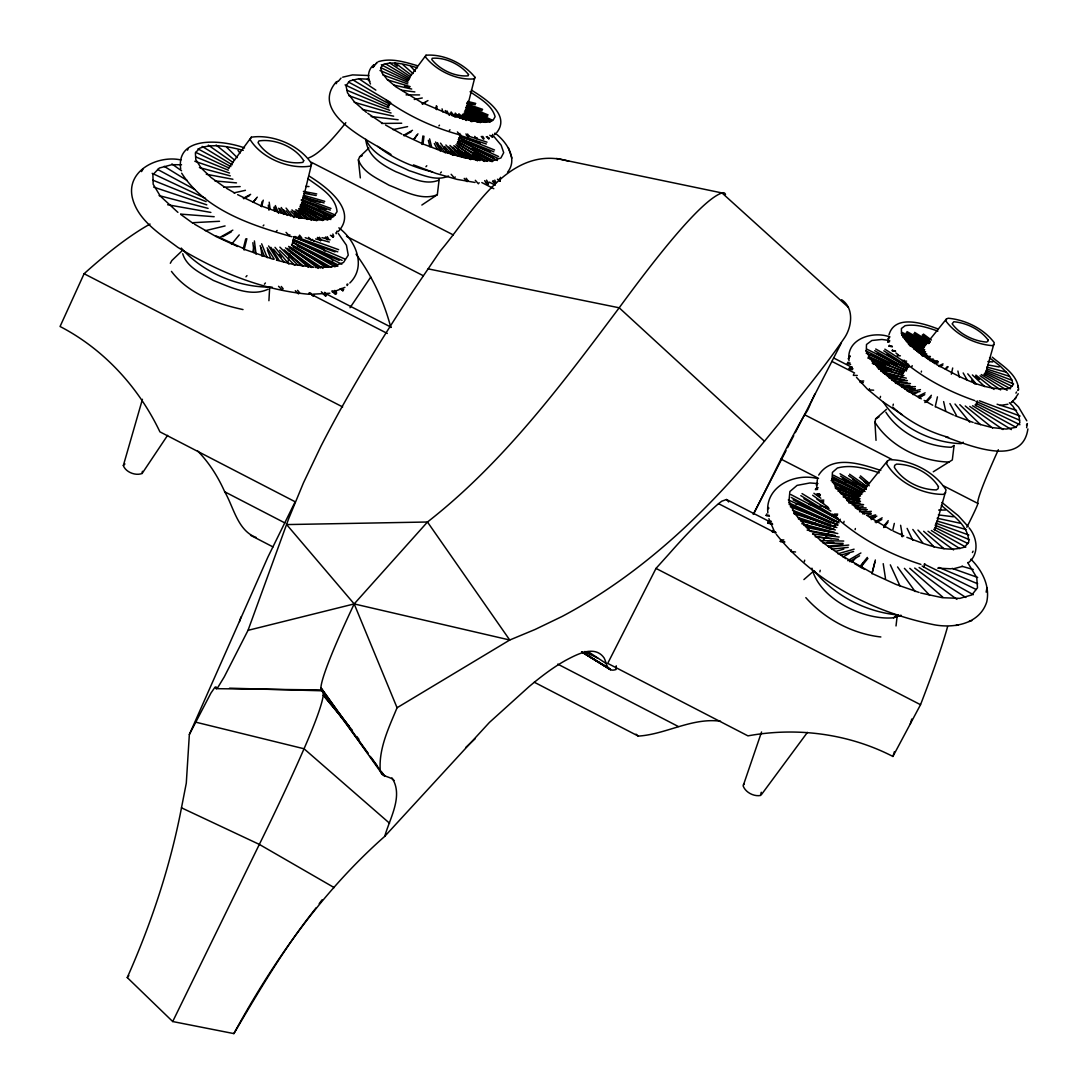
<?xml version="1.0" encoding="UTF-8"?>
<svg xmlns="http://www.w3.org/2000/svg" width="1088" height="1088" viewBox="0 0 1088 1088"><rect width="100%" height="100%" fill="white"/><g stroke="black" fill="none" stroke-linecap="round" stroke-linejoin="round"><path stroke-width="1.5" d="M616.243 665.802L616.121 669.46A557.831 52.02 -62.1 0 1 610.504 669.691C606.206 667.502 606.234 661.776 604.153 658.022C594.837 644.531 576.966 654.405 565.828 660.28A1117.186 137.414 -59.1 0 0 528.986 686.691L489.437 722.418L384.73 836.359C322.306 891.507 273.469 960.731 233.879 1033.6L172.706 1021.537L127.255 977.568C151.382 923.195 170.299 866.293 181.478 807.813L186.293 783.156L189.353 734.495L267.866 557.138L294.617 502.887M849.062 360.876C845.662 338.885 872.807 330.602 889.766 336.913M268.913 300.71L269.688 287.191M816.734 487.71L817.278 479.958M439.198 179.166L437.322 194.711L421.858 205.034M985.062 375.197L994.255 342.679C983.756 328.698 965.423 319.75 948.138 318.226L946.22 319.206L922.787 348.35M767.856 512.87C764.837 486.227 795.396 472.328 817.931 478.72M436.682 109.643L437.063 106.366M896.022 625.954L897.26 615.196M435.948 109.045L436.329 105.767M954.054 445.55L952.326 459.938L933.286 471.784M337.062 231.05L336.274 233.716L336.178 232.56M422.946 144.527L423.966 136.19M421.872 144.31L422.906 135.959M934.782 529.829L946.057 489.954C934.606 471.689 911.078 459.87 889.698 459.68L887.196 461.258L856.283 499.474M946.22 319.206L945.934 321.055C956.311 335.186 974.889 344.243 992.256 345.63L994.065 344.583M1026.623 427.652L1027.385 423.558L1026.487 425.054M888.964 334.832C895.016 313.766 924.011 323.598 938.033 328.97M986.136 592.13L986.979 587.71M887.196 461.258L886.666 463.937C897.886 482.446 921.862 494.455 943.337 494.387L945.703 492.701M819.89 571.839L820.216 570.275M855.127 529.666L855.358 528.537M893.058 405.43L893.33 404.151M921.291 372.082L921.482 371.158M876.03 440.354L874.929 422.212L875.65 418.866L886.489 409.306M804.331 561.734L804.685 560.157M843.839 522.485L844.084 521.342M880.233 397.664L880.518 396.386M911.975 366.547L912.179 365.622M951.334 374.204L952.694 368.002M494.795 133.538L494.537 134.708L495.013 133.892M935.204 406.79L937.448 396.862M791.384 549.93L791.003 551.507L795.546 551.983M869.448 388.634L869.135 389.912L873.65 390.184M904.114 360.101L903.883 361.026L906.63 361.162M287.939 261.963L289.911 253.776M292.278 243.957L293.855 237.415M298.602 217.777L311.617 163.771C299.962 145.289 272.802 133.96 251.301 137.21L228.385 168.354M252.933 251.328L254.116 246.473M761.559 731.979L743.131 785.917C745.484 792.363 753.78 796.702 760.471 795.491L761.26 792.254M892.826 529.842L894.336 523.396M261.678 206.693L263.282 200.151M260.97 206.326L262.181 201.416M244.038 249.995L246.867 238.734M872.005 573.702L874.888 562.238M884.802 527.381L885.605 524.185M243.304 248.526L245.752 238.87M458.211 142.99L460.306 134.762M466.126 111.724L474.885 77.18C463.896 63.444 443.605 53.761 426.006 55.23L406.844 80.974M872.059 573.077L875.35 559.98M861.587 567.596L862.866 562.686M784.897 542.001L780.286 541.47L780.694 539.906L783.85 539.934M826.499 506.981L826.2 508.11L829.029 508.395M897.505 354.756L897.26 355.694L900.402 355.817M167.593 435.35L142.12 473.457C135.701 476.082 125.678 472.206 123.338 465.569L142.433 399.296M775.839 532.331L772.453 531.937L772.915 530.386M853.726 374.095L853.359 375.374L857.276 375.442M823.67 501.758L820.352 501.35L820.692 500.222L823.834 500.099M895.614 351.193L892.255 350.69L892.527 349.765M923.862 566.97L924.814 563.734M976.058 405.797L977.473 400.969M239.537 621.561L240.924 617.018M910.316 723.86L911.785 719.032M474.885 77.18L474.368 78.853C456.81 80.553 436.206 70.706 425.381 56.862L426.006 55.23M770.304 522.009L726.512 499.514L721.793 501.187L718.542 503.662A1302.132 94.914 -60.6 0 0 706.506 514.801L701.896 519.194A1300.051 106.665 -60.3 0 0 669.147 553.806L656.01 568.412L607.716 663.381L747.946 735.869C796.81 726.893 848.626 733.625 892.908 756.459L894.418 751.645M384.73 836.359C389.79 818.326 403.757 795.695 391.925 777.866M772.698 524.144L767.72 523.192L768.223 521.642L771.419 521.288M852.38 369.702L849.102 369.009L849.51 367.744L852.258 367.159M820.026 495.802L816.721 495.149L817.088 494.034L819.468 493.721M892.35 346.882L889.032 346.161L889.331 345.25M189.353 734.495L210.936 693.056L214.962 687.235L216.063 686.882L216.226 688.677L217.981 687.194L224.278 676.845L248.023 630.346L288.796 518.364L303.457 482.854L320.974 446.162C348.364 392.7 379.834 341.469 412.842 291.326L440.409 250.798C472.654 213.139 508.409 142.841 569.078 161.35M769.42 516.31L766.156 515.467L766.714 513.944M850.626 364.371L847.402 363.487L847.851 362.25M887.985 341.346L887.658 342.244L889.603 341.714M768.373 507.47L767.761 508.966L768.944 508.082M816.734 483.983L816.286 485.058L817.278 484.35M1018.259 393.734L1014.791 399.01M373.415 66.98L376.965 62.383L376.475 63.553M360.332 177.888L358.387 159.841L359.638 156.835L368.886 148.036M841.636 299.73C854.42 308.04 851.931 327.243 844.22 338.218C823.929 367.948 800.646 395.57 778.586 424.007L746.858 462.672C694.348 523.614 633.461 578.558 562.061 616.474L535.16 629.435L509.742 640.016L397.066 707.744C389.123 727.015 379.331 747.007 380.12 768.346C379.685 777.553 389.722 775.608 394.074 780.45M187.517 150.171L188.115 148.798M150.062 224.046A1282.684 191.366 -60.4 0 0 84.116 273.714L60.058 326.495C103.918 349.207 138.774 387.423 159.909 431.841L295.256 501.813M373.959 65.783L374.503 64.641L372.939 67.538M311.617 163.771L310.542 166.07C289.109 169.701 261.378 158.114 250.05 139.441L251.301 137.21M1015.947 393.149L1016.505 392.006M172.706 1021.537L259.338 844.41A304.572 24.018 -62.2 0 0 304.042 748.762A188.822 14.634 -62.3 0 0 322.048 690.798A155.924 12.158 -62.6 0 1 354.185 603.922L427.475 522.009C503.513 462.658 561.762 384.39 619.194 307.795A3682.282 143.956 -61.3 0 1 721.997 192.943A897.165 41.983 -62.4 0 1 725.506 194.507M972.427 552.527L973.094 551.167M142.12 473.457L142.419 471.281M507.511 172.285C518.418 158.794 506.355 141.576 495.054 133.076M123.338 465.569L124.943 463.95M753.454 514.121L758.186 504.832A329.827 10.839 -62.3 0 0 780.966 459.095A31.076 0.952 -62.4 0 1 802.019 419.288L804.644 414.773A313.113 3.522 -62.7 0 0 807.595 410.176L809.01 407.184A313.276 5.522 -62.9 0 1 810.628 403.458M753.304 514.366L786.039 450.65M787.576 447.644L793.737 435.662M795.274 432.657L841.378 342.924M892.908 756.459L920.53 704.711A1298.12 55.678 -63.4 0 0 947.58 626.661M1017.715 390.51L1018.314 389.382M336.165 83.694L337.484 81.274M170.313 263.282L171.877 260.522L182.131 250.73M347.97 284.158L347.154 285.532L347.072 284.131M1017.634 387.11L1018.286 386.009M141.508 171.605L143.045 169.048M496.74 132.573C511.02 114.702 484.187 98.056 471.376 90.073M349.819 283.002C366.942 266.234 355.504 240.135 338.844 227.841M497.461 179.207L500.208 181.22L500.412 177.33M330.398 235.28L333.105 237.279L333.73 236.3L332.86 233.988M340.136 288.742L342.856 290.768L343.726 289.422M489.804 135.252L492.538 137.251L492.674 134.341M818.706 475.075C832.211 453.914 861.914 464.263 880.777 470.451M350.023 307.727L370.763 277.046M338.15 231.608C358.51 210.215 325.584 186.32 309.536 176.324M325.271 237.47L327.828 239.618L328.494 238.666L327.23 236.654M331.772 291.04L335.648 294.331L336.559 293.012L334.832 290.374M486.254 136.694L488.825 138.788L489.369 137.999M492.524 181.424L495.122 183.559L495.87 182.471L494.768 180.105M413.862 139.318L416.718 135.225M414.161 139.25L417.969 133.81M233.879 1033.6C259.311 990.447 284.811 946.982 316.227 907.705M318.158 238.272L320.566 240.652L321.259 239.7L319.396 237.225M321.314 291.788L325.666 296.086L326.631 294.794L324.686 292.305M485.316 182.118L487.778 184.43L488.566 183.369L486.54 180.105M761.342 794.73L807.405 732.401M319.165 903.734L322.116 899.776M387.682 106.719L390.701 102.653M312.242 239.387L311.522 240.312L308.543 237.334M309.89 292.754L313.181 295.95L314.174 294.671M477.251 137.877L476.666 138.638L474.708 136.354M479.182 182.743L478.366 183.79L475.334 180.309M373.578 64.994C367.812 69.754 367.254 77.588 370.464 83.994M901.49 374.843L908.942 365.568M231.499 244.338L239.238 234.899M822.174 541.62L828.566 533.718M833.898 527.136L840.29 519.221M852.013 504.737L854.148 502.098M859.982 566.481L867.326 557.423M860.567 567.474L867.911 558.402M127.255 977.568L128.846 975.623M883.633 527.544L887.903 522.322M256.238 198.383L253.055 202.259L257.326 197.132M852.394 561.843L855.576 557.967M883.973 525.871L888.243 520.662M336.423 81.682C308.108 113.873 371.865 141.78 390.973 154.442M968.279 562.768C979.486 554.227 977.378 537.635 969.122 527.843M289.843 234.695L289.095 235.579L286.049 232.37M338.354 81.26L341.061 78.078M459.966 133.457L459.354 134.178L457.395 131.934M455.246 176.977L454.39 177.983L451.139 174.284M276.366 231.295L277.127 230.425M264.384 284.186L265.418 282.975M449.371 130.465L449.983 129.758M263.133 225.869L263.881 225.012M440.518 172.965L441.374 171.986M245.956 276.801L246.99 275.618M438.886 125.895L439.498 125.188M425.938 166.709L426.795 165.743M924.882 402.574L931.396 395.257M926.663 402.016L931.015 397.134M945.214 368.968L947.362 366.588M919.591 398.276L921.794 395.842M946.002 369.145L948.151 366.765M1016.26 397.514L1011.201 402.655L1012.642 401.186L1018.463 406.926L1026.8 420.811M475.225 738.67L465.664 747.524M803.91 579.578L813.47 571.227M743.417 784.815L744.314 784.054M811.947 568.167C819.128 599.148 864.076 620.582 893.561 617.794L895.914 615.89M963.302 442.204L961.18 443.632C931.763 442.857 899.205 426.904 883.198 401.907M954.026 445.454L951.32 447.263C926.622 446.692 899.259 433.255 885.877 412.23M776.302 534.317C814.98 582.842 874.575 612.802 934.701 624.866C954.72 628.429 979.703 623.71 986.734 601.95C990.257 585.942 982.056 570.234 970.89 559.191M849.592 561.626L859.574 555.778M847.702 560.687L860.907 552.976M875.65 418.866L878.968 416.935M843.159 556.974L848.898 553.642M876.098 522.743L881.824 519.493M875.01 521.873L882.178 517.82M219.844 237.429L232.832 230.126M222.7 236.722L231.363 231.826M403.811 135.198L412.488 130.302M404.029 135.796L411.278 131.702M871.189 519.602L875.5 517.167M422.035 103.809L427.951 100.586M422.62 104.04L425.585 102.422M243.29 198.315L250.634 194.33M243.685 198.764L249.574 195.568M268.097 289.218C250.39 297.432 230.126 287.028 213.411 280.473C202.055 273.782 186.714 267.376 182.716 253.708M437.322 194.711C421.382 201.171 403.825 190.89 388.974 185.218C377.808 178.663 363.174 172.856 358.387 159.841M438.464 180.309C424.402 185.817 409.047 176.773 395.978 171.782C382.364 165.131 367.227 156.128 365.799 139.332C373.374 156.21 393.462 162.955 409.02 170.639C421.382 174.325 435.853 181.914 448.542 175.998M917.633 396.467L925.14 392.809M918.734 397.637L924.746 394.699M912.954 394.604L917.483 392.414M938.59 365.962L943.038 363.868M939.787 366.642L942.752 365.242M359.638 156.835L362.222 155.72M332.452 292.305L344.923 287.354M893.561 617.794L901.041 615.21M818.162 487.737L815.755 488.566L815.361 489.668L817.55 489.396M968.986 621.52L971.788 620.69M955.903 625.505L958.487 624.73M840.602 555.193L853.604 551.48M837.855 553.778L854.107 549.168M835.666 551.398L843.812 549.1M869.23 516.61L875.636 514.882M870.454 517.874L876.86 516.134M866.524 515.318L871.325 514.026M953.034 568.902L962.526 566.386M847.402 363.487L849.973 362.821M804.753 525.572L807.554 524.851M534.29 682.23L638.302 736.1C666.006 734.359 691.818 717.414 720.487 721.222M811.757 523.75L814.898 522.947M248.023 630.346L354.185 603.922L509.742 640.016L427.475 522.009L286.634 524.579L354.185 603.922L397.066 707.744M205.319 230.697L225.08 225.937M342.679 77.18L352.526 74.895L368.791 75.521M378.134 61.73C391.014 57.664 404.668 62.043 417.139 65.606M233.988 192.875L245.439 190.318M911.785 393.23L920.026 391.49M906.984 390.85L915.253 389.11M908.902 392.02L920.448 389.586M393.026 129.622L407.592 126.63M795.981 504.397L802.427 503.975M933.382 362.481L938.359 361.502M934.728 363.542L938.06 362.889M933.844 361.366L937.176 360.713M414.27 99.484L422.266 97.974M1000.43 405.43L1007.937 404.233M272.109 287.096C238.83 287.803 203.415 273.006 181.247 248.078M831.613 549.141L848.205 547.386M827.914 546.122L842.86 544.558M828.852 547.142L848.762 545.047M949.239 462.033C921.169 461.611 889.902 446.257 874.929 422.212M766.156 515.467L769.012 515.195M862.92 512.108L871.311 511.333M862.512 513.808L870.903 513.019M859.547 511.754L866.252 511.129M889.032 346.161L891.956 345.943M849.102 369.009L853.019 368.764M312.95 294.182L329.895 293.243M192.794 222.7L219.518 221.286M863.736 380.963L860.431 381.126L860.091 382.405L863.314 382.568M904.971 389.001L914.954 388.511M902.768 387.056L912.764 386.58M902.102 387.246L915.416 386.607M315.302 267.444L332.302 266.723L343.495 262.494L348.255 255.15L346.433 245.235L338.286 233.471M223.666 187.218L240.162 186.592M928.2 359.217L933.232 359.04M929.546 360.55L934.592 360.359M381.521 123.447L401.717 123.23M938.658 510.068L945.377 510.054M406.082 94.874L419.574 94.914M892.255 350.69L894.826 350.703M181.533 164.75L171.904 164.682L159.365 168.014L152.905 174.651L153.163 184.198L160.249 196.058L177.929 212.391M180.989 159.95C158.141 154.904 126.358 170.218 132.246 197.309C137.591 220.32 160.167 234.11 177.793 247.343C217.695 271.66 262.276 290.156 309.155 294.277M837.746 514.107L834.374 514.094L834.102 515.222L837.406 515.535M483.317 160.562L492.905 160.643L500.929 157.95L503.703 152.66L501.174 145.221L493.598 136.136M216.226 688.677L321.178 689.942L367.894 753.44M780.286 541.47L783.618 541.538M827.043 542.354L833.721 542.477M823.058 542.994L843.118 543.374M820.338 540.586L843.73 541.049M855.984 507.634L866.143 507.919M855.25 507.797L860.322 507.933M857.235 509.374L867.381 509.66M229.554 688.174L322.048 690.798L336.382 709.662M816.721 495.149L820.107 495.244M368.791 79.22L358.822 78.744L349.874 80.866L345.984 85.653L347.494 92.834L354.443 101.946L366.411 112.377M937.72 568.154L951.266 568.806M767.72 523.192L772.249 523.437M305.714 186.374L308.992 186.565M895.438 382.595L910.479 383.547M895.492 383.33L898.838 383.534M899.953 384.826L909.976 385.451M900.17 384.907L903.502 385.125M926.758 357.626L930.063 357.857M808.833 504.424L815.238 504.873M922.162 355.885L930.417 356.47M880.858 636.97C852.421 633.814 824.745 619.018 805.827 597.638M987.863 361.583L992.786 361.95M180.676 214.118L214.173 216.716M817.958 483.575L809.962 482.95L797.082 485.384L789.874 491.531L788.977 501.106L794.607 513.509L810.274 531.23M838.685 481.535L841.867 481.794M845.05 482.038L849.81 482.419M898.239 614.992C866.32 612.15 834.632 595.734 814.314 570.942M820.352 501.35L823.398 501.609M214.894 180.934L236.49 182.879M772.453 531.937L775.54 532.263M992.202 427.598L1006.114 429.08L1015.526 427.407L1019.864 422.783L1018.953 415.562L1012.942 406.3L1009.406 402.737M812.559 534.018L839.161 537.037M815.198 536.724L838.481 539.362M818.013 537.118L831.518 538.642M371.144 116.552L398.126 119.748M848.654 502.846L863.6 504.642M853.142 505.131L863.097 506.328M853.509 505.349L858.486 505.947M938.332 514.91L953.36 516.773M401.635 90.222L414.868 91.936M313.63 267.213L293.57 264.52L276.406 260.1M889.712 340.517L881.906 339.456L871.842 340.503L866.483 344.502L866.293 351.247L871.42 360.305M911.581 338.368L914.478 338.776M889.114 377.93L907.433 380.61M891.888 380.31L906.875 382.5M894.921 381.426L901.571 382.391M297.378 217.355L313.058 219.708L325.38 219.463L333.554 216.689L337.076 211.63C335.417 195.786 319.219 187.122 307.673 178.5M920.625 354.416L927.166 355.409M922.474 355.259L925.834 355.776M918.367 352.634L926.772 353.913M475.048 182.458L457.042 179.384L435.989 173.4L413.413 164.873M463.338 157.556L480.107 160.534M167.661 204.748L210.882 212.432M987.7 364.888L999.165 366.969M303.674 193.27L316.214 195.541M303.375 191.393L316.744 193.922M305.646 192.494L308.883 193.106M206.271 174.257L232.914 179.262M465.814 119.503L477.931 121.815L487.206 122.087L493.054 120.319L495.122 116.674C491.776 104.761 479.563 98.437 470.111 91.746M806.235 527.49L837.801 533.542M807.133 530.114L835.38 535.527M810.791 531.447L832.334 535.568M846.668 500.466L859.942 503.064M848.178 501.323L856.46 502.942M845.553 498.454L860.486 501.391M817.088 494.034L820.393 494.673M428.114 268.858L619.194 307.795L764.456 441.252M556.485 158.467L721.997 192.943L848.382 307.319M883.293 373.198L906.358 378.134M887.618 376.149L904.087 379.658M890.188 377.767L901.694 380.215M362.386 109.48L393.652 116.185M920.53 353.002L923.848 353.722M243.018 309.577C216.689 303.878 188.156 293.651 171.469 271.402M937.122 518.214L959.847 523.151M920.652 592.987L942.439 597.72L959.874 598.359L971.802 594.946L977.5 587.806L976.752 577.538L967.654 562.537M913.988 349.262L925.602 351.791M916.858 351.356L925.167 353.151M393.72 85.041L411.713 89.053M820.094 505.743L828.213 507.634M840.534 487.41L845.39 488.566M851.401 482.555L866.728 486.227M467.622 101.429L475.742 103.428M467.187 102.762L475.306 104.761M466.861 103.197L471.743 104.394M195.514 722.106L304.042 748.762L389.545 823.235M273.292 259.298L243.766 249.152M432.48 171.904C412.801 167.185 393.638 158.916 377.699 146.336M986.789 367.078L1005.951 372.069M159.093 195.609L208.08 208.379M974.712 423.028L990.61 427.176M800.986 521.002L835.394 529.965M801.774 523.722L834.55 532.25M803.719 525.232L831.477 532.454M291.774 236.708C251.586 225.366 205.278 210.161 181.682 173.196M840.752 493.68L860.118 498.766M843.377 496.182L859.506 500.426M843.282 496.998L858.065 500.888M281.044 212.99L295.732 216.92M199.417 167.566L230.289 175.862M880.682 371.171L903.312 377.332M884.476 373.565L897.382 377.074M878.138 368.438L903.992 375.469M315.656 238.911L320.498 240.244M909.758 345.753L924.514 349.806M914.192 348.459L924.025 351.152M915.457 349.874L923.644 352.104M322.021 237.633L330.099 239.863M317.995 238.952L329.31 242.053M244.542 147.954C225.08 140.556 175.712 134.191 180.703 169.048M243.25 150.389C229.214 146.758 213.914 143.276 199.784 148.131L195.364 152.81L195.799 159.582L201.144 168.014L211.099 177.521L224.985 187.435M961.914 566.263L973.284 569.527M303.783 195.31L324.727 201.334M303.198 196.928L324.142 202.939M302.777 197.377L320.498 202.463M948.573 437.39C928.01 431.732 908.507 421.45 892.69 407.102M461.706 157.08L443.754 151.871L424.238 144.446M354.212 102.258L391.068 113.002M936.904 521.002L966.103 529.557M461.258 135.266C434.479 128.085 408.83 116.389 386.24 100.259M387.437 79.832L410.149 86.605M404.6 86.224L409.469 87.679M451.697 115.301L464.236 119.041M417.452 67.823C406.518 64.722 394.645 60.996 383.37 64.396L380.718 67.782L381.983 72.882L387.151 79.383L395.896 86.836L421.505 102.435L450.174 114.716M997.098 404.219L1016.532 410.394M986.966 369.077L1009.569 376.394M835.434 488.39L859.289 496.128M837.95 491.055L858.622 497.76M840.086 492.782L859.112 498.957M793.791 513.577L836.876 527.53M797.654 517.385L834.36 529.271M798.402 518.894L830.661 529.339M459.394 135.184L486.363 143.983M461.108 136.83L480.162 143.031M907.406 342.611L923.549 347.874M908.466 344.461L924.61 349.724M912.302 346.922L917.13 348.5M872.63 363.256L903.026 373.157M876.683 366.656L902.265 374.993M878.587 368.846L886.557 371.443M466.398 135.429L487.016 142.161M153.707 187.122L206.802 204.843M466.847 103.986L482.623 109.33M467.949 105.849L482.147 110.65M466.562 106.284L479.182 110.541M194.806 161.255L229.541 173.046M919.115 592.457L896.063 584.46L871.991 573.417M920.87 564.386C888.393 554.023 857.534 537.513 832.524 514.175M952.15 568.371L977.663 577.429M348.677 95.594L389.749 110.296M294.807 236.477L337.783 251.858M295.324 237.701L335.063 251.913M305.225 237.687L338.654 249.669M935.707 523.097L968.864 535.038M879.213 472.818C865.898 468.438 851.374 464.25 837.42 468.003L832.429 472.369L832.048 479.182L836.386 488.009L850.313 502.683M382.704 74.854L407.782 83.966M279.398 212.554L260.44 205.618L237.633 194.643M302.831 198.084L330.97 208.461M302.192 199.689L330.33 210.066M945.826 436.995C967.395 444.679 1022.339 468.561 1027.888 428.903M302.6 200.722L326.033 209.345M954.897 415.67L973.189 422.457M974.63 400.547C948.546 391.449 923.617 378.366 902.496 360.427M905.311 339.402L924.31 346.555M906.29 341.306L923.726 347.861M909.418 343.781L917.32 346.759M979.39 400.792L1020.095 416.078M868.034 357.952L904.06 371.566M871.91 361.529L903.23 373.361M872.331 363.378L891.398 370.586M986.286 370.559L1011.663 380.174M937.87 331.092C927.411 327.529 916.286 323.775 905.121 325.679L901.408 328.508L901.449 333.309L905.325 339.782L912.818 347.494L923.426 355.926M834.265 484.119L861.206 494.482M835.122 486.336L860.486 496.087M835.258 487.533L858.976 496.658M790.337 506.777L837.665 525.055M792.486 510.19L835.081 526.66M794.417 512.366L830.566 526.347M256.224 537.472C237.606 530.726 233.662 507.062 224.713 491.79C218.008 476.734 209.114 462.604 197.513 450.826M461.924 140.379L490.212 151.749M152.918 180.214L206.149 201.606M459.952 136.054L494.55 149.994M459.231 137.863L493.843 151.79M195.731 156.93L228.358 170.163M465.936 107.331L487.601 116.253M466.806 108.814L483.82 115.818M466.453 106.012L488.131 114.934M347.113 90.345L388.783 107.78M938.985 567.487L977.69 583.794M379.998 70.489L407.932 82.266M935.095 525.178L969.435 539.716M901.979 335.39L925.208 345.304M902.89 337.321L924.555 346.596M906.875 340.394L911.513 342.366M866.211 353.246L906.358 370.559M975.909 401.39L1019.592 420.199M868.414 356.347L903.924 371.661M985.578 371.865L1013.608 383.996M868.21 358.006L885.156 365.323M293.325 236.667L344.624 258.89M293.923 239.537L342.122 260.386M292.645 240.285L339.198 260.399M301.158 200.042L335.267 215.084M302.002 202.314L333.01 215.982M301.893 203.334L331.31 216.294M831.898 479.019L862.607 492.742M831.11 480.597L861.818 494.319M832.388 482.351L859.955 494.686M788.297 499.922L839.052 522.825M788.746 502.778L837.964 524.987M789.113 504.424L830.511 523.11M893.085 530.985L903.802 535.922M906.875 537.322C924.909 544.109 945.146 553.139 964.566 547.101L968.755 542.232C968.864 525.586 952.435 515.277 941.338 505.335M216.131 235.946L242.597 248.118M237.66 246.5L216.362 236.708L194.453 224.142M935.653 406.722L953.414 414.977M403.322 134.83L422.729 143.874M458.986 137.972L498.562 156.536M458.198 139.767L497.774 158.304M472.437 148.077L493.707 158.032M152.184 173.346L205.523 198.356M195.704 152.361L229.051 168.069M181.478 807.813L259.338 844.41L334.193 887.604M467.255 111.112L488.594 121.258M466.181 107.753L492.13 120.088M465.61 109.045L491.558 121.394M345.073 84.891L389.123 105.876M380.623 67.565L408.177 80.73M902.129 332.452L926.214 344.08M901.435 333.703L925.521 345.331M901.694 335.172L916.722 342.448M984.776 373.075L1012.221 386.417M976.113 403.417L1019.932 424.728M935 527.462L968.021 543.565M866.823 349.166L907.46 369.036M865.871 350.88L906.508 370.777M869.897 354.593L889.413 364.154M924.202 564.114L976.14 589.478M293.706 239.931L341.836 264.194M292.645 242.08L337.783 264.819M297.323 245.861L337.824 266.261M489.287 182.104L495.312 185.178M833.884 358.115L851.918 367.322M301.621 202.708L331.554 217.981M300.859 204.272L330.806 219.545M300.274 205.129L328.658 219.599M481.807 182.553L493.816 188.7M831.939 361.42L854.597 372.994M311.29 162.248L453.247 234.899M804.644 414.773L891.997 459.476M943.201 485.697L977.84 503.418A31.158 1.251 -62.6 0 1 966.824 527.245M346.501 236.354L423.191 275.672M780.966 459.095L818.557 478.366M326.509 294.032L391.136 327.23M308.774 293.107L387.301 333.458M718.542 503.662L775.744 533.052M833.476 475.211L865.055 491.49M832.633 476.748L862.702 492.252M833.449 478.326L860.458 492.252M726.512 499.514L728.661 501.962M84.116 273.741L342.638 406.939M656.01 568.412L920.53 704.711M584.773 651.508L597.842 658.267M224.713 491.79L284.988 522.974M557.75 664.115L678.3 726.498M250.526 535.282L273.006 546.924M790.881 494.564L838.875 519.656M791.221 497.447L837.719 521.778M793.043 499.827L834.918 521.75M458.565 139.903L497.393 160.507M457.694 141.658L493.558 160.684M474.3 152.211L492.184 161.704M466.67 109.738L490.13 122.305M381.358 64.736L409.224 79.628M466.058 111.017L486.581 122.006M471.335 115.192L484.514 122.25M348.459 82.035L389.844 104.19M197.962 148.866L230.86 166.573M157.542 169.388L194.602 189.366M983.838 374.258L1010.562 388.783M974.984 404.899L1016.192 427.394M906.97 331.609L928.798 343.563M906.236 332.819L926.609 343.998M907.31 334.696L918.938 341.074M936.442 364.453C958.882 376.122 983.362 391.476 1009.61 388.457L1012.792 385.302L1012.166 380.256L1007.814 373.674L1000.103 366.017L989.55 357.816M875.69 349.003L908.249 367.146M874.684 350.69L905.76 368.002M921.278 398.834C903.462 388.729 886.081 377.046 872.549 361.515M924.147 400.438L932.742 405.226M933.749 529.271L965.804 547.114M876.751 353.478L897.423 365.01M385.546 125.025L401.839 134.137M922.107 566.046L973.311 594.701M891.548 530.278L867.204 515.644M226.399 188.238L234.818 193.038M845.621 557.872L870.835 572.261M848.762 560.32L851.659 561.979M854.556 563.638L864.702 569.418M586.69 652.27L590.784 654.609L586.078 651.549M292.686 242.447L335.009 266.846M291.543 244.569L330.956 267.267M293.202 246.976L328.114 267.077M301.05 204.87L327.42 220.143M300.234 206.407L323.666 219.994M300.75 207.876L322.674 220.578M457.844 141.576L491.246 161.378M456.919 143.303L487.424 161.378M472.79 154.496L484.378 161.364M464.916 110.418L485.098 122.441M385.383 63.716L409.727 78.214M465.678 112.54L481.549 121.978M471.757 117.531L480.393 122.672M840.004 473.756L866.266 489.41M840.562 476.122L863.899 490.049M842.33 478.203L864.185 491.246M352.702 79.778L390.347 102.313M981.294 374.571L1007.121 390.293M802.033 493.585L830.81 511.074M800.809 495.625L838.209 518.378M803.896 498.739L838.358 519.71M583.114 652.596L610.259 669.161L582.964 652.46M972.563 405.742L1011.391 429.583M202.15 146.404L232.179 164.805M581.618 651.943L610.504 669.691L581.604 651.821M164.193 166.342L187.245 180.554M582.23 652.038L609.81 669.27M914.641 332.384L930.022 342.067M913.879 333.581L929.247 343.278M915.661 335.825L926.826 342.883M931.369 530.522L959.874 548.638M919.102 567.501L965.845 597.475M884.843 349.166L908.738 364.521M883.796 350.798L909.078 367.078M886.802 354.144L905.053 365.894M290.455 247.126L323 268.396M289.34 247.751L320.362 268.029M300.166 206.897L320.035 219.898M299.282 208.406L317.737 220.483M299.472 209.63L316.458 220.742M291.666 245.045L325.638 267.254M924.732 356.769L935.136 363.61M458.184 143.97L484.731 161.446M457.191 145.67L479.55 160.385M464.63 152.293L477.387 160.698M464.481 111.86L479.998 122.087M465.174 114.022L477.877 122.386M464.97 115.233L470.601 118.932M587.996 651.535L606.302 663.626M389.504 62.832L410.38 76.731M902.061 414.637L882.83 401.758L867.286 389.028L856.474 377.332M359.026 78.826L375.836 90.127M941.95 502.466L958.283 515.698L968.157 526.551M367.758 113.288L382.582 123.379M980.03 375.768L1000.62 389.939M859.289 510.19L864.566 513.835M969.748 406.422L1002.946 429.542M849.565 474.218L867.286 486.622M848.626 475.674L866.334 488.09M852.625 479.223L866.238 488.784M845.866 558.674L824.01 543.361L812.777 533.433M208.311 145.139L233.158 162.574M303.226 195.636L311.331 201.348M311.277 211.317L315.234 214.118M171.904 163.948L181.546 170.775M312.052 239.578L314.677 241.454M813.919 493.258L820.814 498.195M812.641 495.244L823.657 503.159M816.816 499.052L827.832 506.981M180.676 214.377L192.984 223.312M463.882 113.315L474.844 121.326M463.107 114.512L472.709 121.53M465.174 117.259L469.282 120.265M455.886 144.745L477.482 160.548M454.838 146.404L472.369 159.242M457.749 150.13L468.697 158.154M927.996 531.23L953.564 549.916M298.887 208.842L313.834 219.912M299.853 211.222L302.559 213.234M914.682 568.072L956.923 599.379M297.949 210.324L311.535 220.374M299.227 212.201L308.72 219.232M288.633 246.391L318.281 268.41M287.327 248.431L312.95 267.444M288.334 250.281L311.508 267.485M923.426 334.07L931.41 340.027M922.624 335.24L929.274 340.204M926.323 338.803L930.322 341.795M395.053 62.873L411.182 75.018M394.686 64.124L397.365 66.137M367.241 79.179L369.906 81.219M895.886 352.974L898.566 355.042M992.242 357.163C1002.483 365.881 1017.906 374.612 1018.613 389.749M638.302 736.1L636.004 734.155M975.909 375.102L994.038 389.463M975.501 376.326L979.39 379.413M965.246 405.987L992.582 428.006M462.414 114.335L471.43 121.679M461.611 115.505L466.752 119.707M461.856 116.77L464.426 118.864M216.131 145.017L234.532 160.045M453.764 145.724L470.737 159.65M452.649 147.342L465.705 158.059M454.77 150.43L462.59 156.849M295.882 209.698L307.401 219.436M294.889 211.14L302.573 217.627M294.63 211.562L302.287 218.035M860.458 475.878L869.407 483.494M285.532 247.833L308.475 267.362M333.975 290.809L336.559 293.012M284.172 249.818L303.294 266.098M286.606 252.579L302.097 265.771M866.021 481.576L868.578 483.752M859.479 477.292L868.428 484.922M864.09 481.426L869.217 485.792M923.658 531.284L944.003 548.719M854.148 505.974L857.97 509.279M403.09 64.845L413.018 73.522M909.772 568.33L942.983 597.312M458.864 113.737L466.194 120.523M458.021 114.879L462.903 119.408M316.023 205.401L320.47 209.535M449.97 145.452L462.346 157.026M448.8 147.03L458.701 156.291M450.745 149.75L456.919 155.53M319.26 245.752L324.972 251.138M972.373 374.938L984.735 386.594M922.216 335.145L924.99 337.81M959.806 404.695L980.478 424.606M226.576 147.125L237.293 157.665M291.924 209.875L300.37 218.185M294.78 213.642L299.594 218.375M290.89 211.276L296.915 217.219M295.31 290.714L298.506 293.882L299.526 292.631L297.568 290.306M279.888 247.153L297.758 264.942M279.657 250.281L294.794 265.322M323.299 293.719L325.666 296.086M298.629 236.273L300.927 238.612L301.662 237.714L299.54 235.144M317.41 237.402L320.566 240.652M278.542 286.28L282.078 289.925L283.111 288.701L281.248 286.443M917.946 530.074L934.293 547.114M904.414 568.358L929.764 595.422M410.883 66.613L415.344 71.386M332.602 291.054L335.648 294.331M455.274 113.084L459.816 118.034M454.39 114.213L456.674 116.688M445.89 144.99L455.015 155.026M450.704 151.436L454.118 155.19M444.679 146.54L452.662 155.326M448.759 151.205L451.044 153.707M464.222 178.378L467.133 181.628L467.962 180.608L466.194 178.228M325.611 237.102L327.828 239.618M465.922 133.946L468.547 136.925L469.146 136.19L467.554 134.014M286.062 208.094L293.978 217.668M286.076 210.746L290.374 215.859M967.749 373.823L976.262 384.023M971.666 380.202L974.862 384.037M349.003 726.172L323.258 695.164L352.403 730.388M274.992 247.316L288.891 264.126M279.031 254.606L281.166 257.19M311.046 293.366L313.181 295.95M273.523 249.22L284.199 262.154M955.006 404.029L969.775 422.212M484.677 180.622L487.778 184.43M481.236 136.408L483.494 139.25L484.051 138.489L482.746 136.326M237.973 150.47L240.026 153.095M339.456 713.701L348.677 725.832M356.878 736.617L358.931 739.31M451.139 111.928L455.083 117.232M450.228 113.016L452.214 115.682M912.818 529.462L922.719 542.926M369.879 756.146L378.828 768.305M380.814 770.998L384.798 776.41L381.847 772.317M443.918 147.682L447.916 153.163M440.504 143.126L447.522 152.728M440.273 146.01L445.278 152.878M349.438 727.328L320.96 687.806L382.595 774.738M351.41 730.062L368.098 753.236M371.049 757.316L376.938 765.503M897.573 566.957L915.103 591.546M356.034 254.198C372.205 276.094 383.928 301.213 390.837 327.515M341.251 288.456L342.856 290.768M322.701 211.589L326.046 216.43M329.297 255.694L332.887 260.984M334.669 263.622L336.464 266.261M493.109 180.554L495.122 183.559M331.908 235.47L333.105 237.279M487.342 136.517L488.825 138.788M283.642 209.834L287.246 215.41M281.221 207.482L285.722 214.445M280.119 208.828L283.723 214.404M270.885 247.275L278.936 260.032M268.6 245.97L277.549 260.141M267.09 247.819L274.244 259.162M963.166 372.939L967.3 380.188M949.919 403.566L956.447 415.453M446.964 110.935L449.317 115.355M445.264 110.541L446.828 113.478M437.444 142.664L441.306 150.13M435.594 142.025L440.218 150.96M434.33 143.507L437.403 149.464M907.12 528.387L912.791 540.219M890.31 564.835L899.994 585.929M768.876 518.731L774.86 532.481M278.705 208.189L280.677 212.854M275.359 205.537L278.623 213.316M274.244 206.842L276.202 211.521M267.471 250.145L270.599 257.856M261.65 243.821L267.24 257.679M260.114 245.63L264.466 256.414M499.365 179.003L500.208 181.22M491.912 135.551L492.538 137.251M511.904 158.086L508.314 147.655M442.054 108.854L442.87 111.969M429.61 138.883L431.61 146.934M428.346 140.338L429.937 146.785M957.902 371.049L959.412 377.386M943.622 401.594L945.744 411.155M900.619 525.286L902.564 536.629M901.381 533.378L901.938 536.629M883.211 563.679L885.51 578.612M273.986 207.808L274.434 211.045M269.185 202.191L270.11 208.91M268.301 205.156L268.981 210.202M260.97 247.928L262.031 256.278M254.402 240.938L256.047 254.238M252.865 242.706L254.089 252.688M811.226 402.07A313.276 5.522 -62.9 0 1 812.559 399.106M813.09 397.922A313.276 5.522 -62.9 0 1 814.803 394.142M977.84 503.418A313.929 12.526 -62.4 0 1 998.349 449.738M345.821 122.686A310.76 43.194 -63.8 0 1 308.815 157.801M988.04 339.905L987.904 341.306L986.544 342.081C973.665 341.034 959.888 334.329 952.163 323.843L953.782 321.735C966.634 322.85 980.261 329.514 988.04 339.905M938.441 486.608L938.155 488.634L936.387 489.886C920.448 489.913 902.686 481.005 894.336 467.296L894.703 465.297L896.553 464.114C912.438 464.236 929.954 473.022 938.441 486.608M468.534 74.569L468.139 75.82C455.097 77.044 439.838 69.754 431.786 59.486L432.235 58.262C445.291 57.161 460.401 64.369 468.534 74.569M848.776 357.762L848.286 358.972L850.245 355.966L848.776 357.762M888.502 338.164L888.134 339.048L889.644 336.818L888.502 338.164M303.729 160.657L302.913 162.357C287.001 165.009 266.465 156.427 258.019 142.582L258.93 140.923C274.883 138.475 295.106 146.907 303.729 160.657"/></g></svg>
